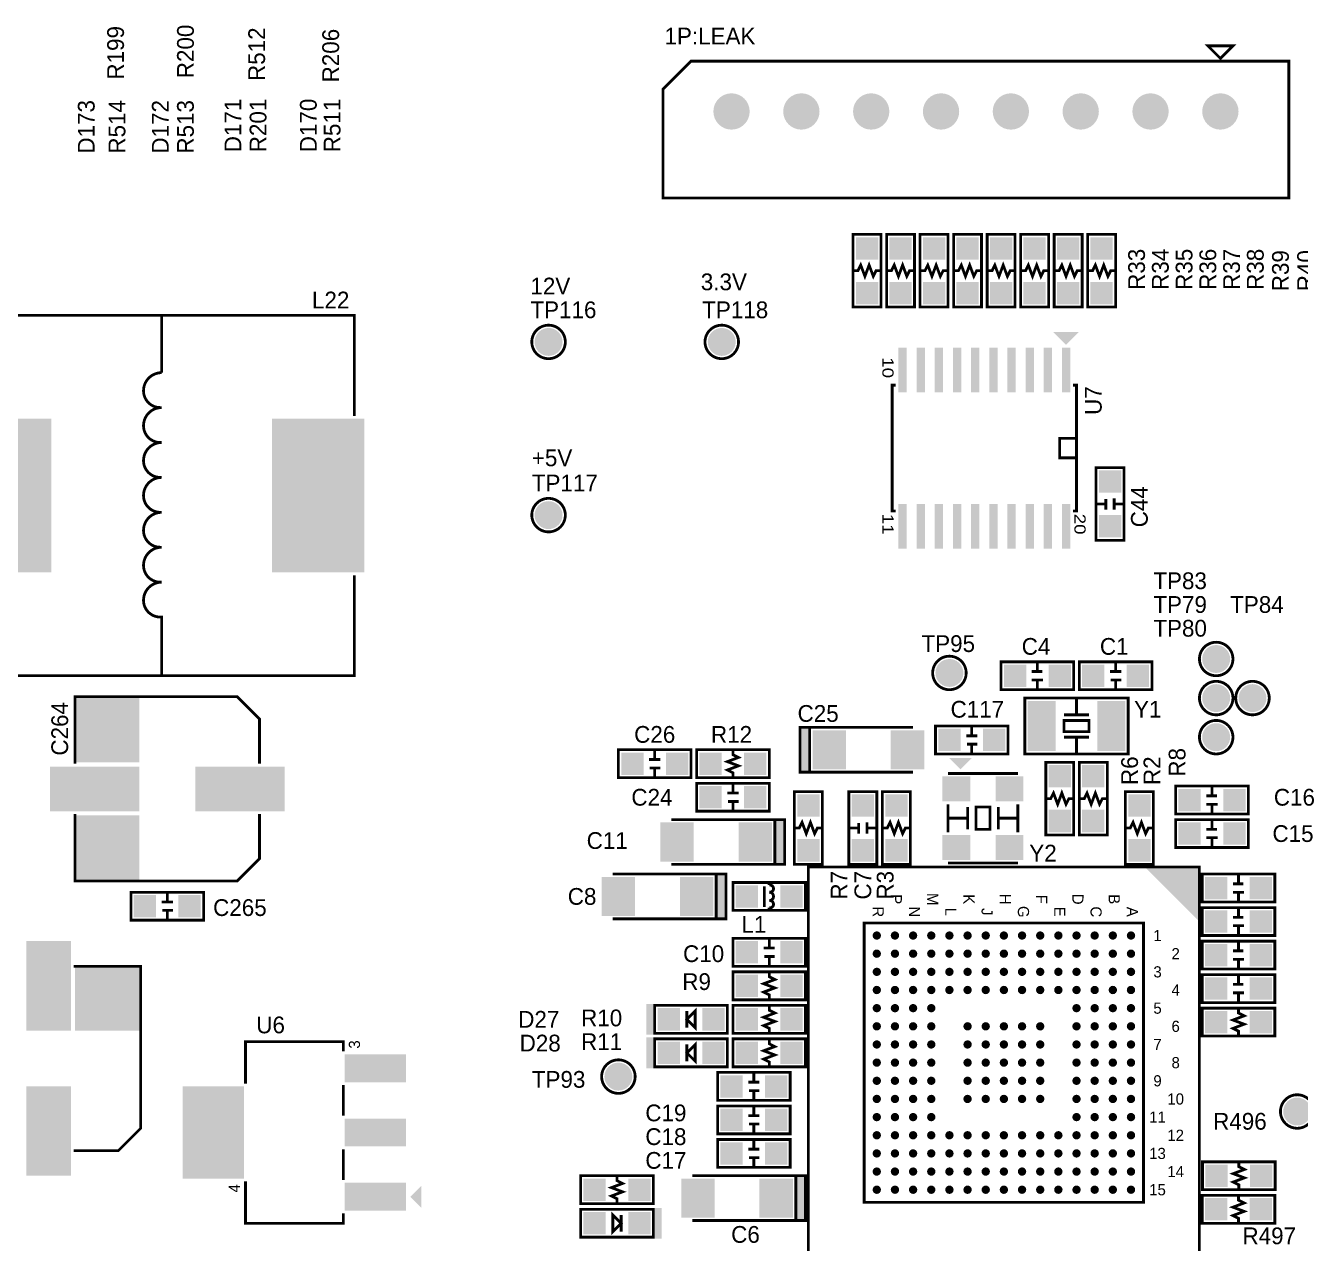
# Model space of a CAD drawing. Extents: x -12 to 180, y -10 to 160.
# Drawn here: x 53.52 to 99.17, y 73.43 to 117.03 of the extents above; entities that cross this region are included whole.
import ezdxf
from ezdxf.enums import TextEntityAlignment as Align

# ---------------------------------------------------------------- set-up
doc = ezdxf.new("R2010")
doc.units = 0
for name, color, linetype in [('BG_SILKSCREEN_TOP', 40, 'CONTINUOUS'), ('PG_SILKSCREEN_TOP', 40, 'CONTINUOUS'), ('PIN_TOP', 5, 'CONTINUOUS'), ('RD_SILKSCREEN_TOP', 40, 'CONTINUOUS')]:
    doc.layers.add(name, color=color, linetype=linetype)

msp = doc.modelspace()

# ---------------------------------------------------------------- hatches: boundary and pattern name
at = {"layer": 'PG_SILKSCREEN_TOP'}
for points in [[(90.775, 105.6), (91.225, 106.05), (90.325, 106.05)], [(57.6, 90.65), (57.6, 93), (55.3, 93), (55.3, 90.65)], [(81.6, 90.3), (81.5, 90.3), (81.45, 90.3), (81.35, 90.3), (81.25, 90.3), (81.25, 91.9), (81.35, 91.9), (81.45, 91.9), (81.5, 91.9), (81.6, 91.9)], [(87, 90.4), (87.4, 90.8), (86.6, 90.8)], [(57.6, 88.75), (57.6, 86.4), (55.3, 86.4), (55.3, 88.75)], [(80.35, 88.6), (80.45, 88.6), (80.5, 88.6), (80.6, 88.6), (80.7, 88.6), (80.7, 87), (80.6, 87), (80.5, 87), (80.45, 87), (80.35, 87)], [(95.55, 86.9), (95.55, 84.95), (93.6, 86.9)], [(78.25, 86.65), (78.35, 86.65), (78.4, 86.65), (78.5, 86.65), (78.6, 86.65), (78.6, 85.05), (78.5, 85.05), (78.4, 85.05), (78.35, 85.05), (78.25, 85.05)], [(55.3, 81.05), (57.65, 81.05), (57.65, 83.35), (55.3, 83.35)], [(76.05, 80.9), (75.75, 80.9), (75.75, 82), (76.05, 82), (76.1, 82), (76.1, 80.9)], [(76.05, 79.7), (75.75, 79.7), (75.75, 80.8), (76.05, 80.8), (76.1, 80.8), (76.1, 79.7)], [(81.1, 75.85), (81.2, 75.85), (81.25, 75.85), (81.35, 75.85), (81.45, 75.85), (81.45, 74.25), (81.35, 74.25), (81.25, 74.25), (81.2, 74.25), (81.1, 74.25)], [(67.3, 75.1), (67.7, 74.7), (67.7, 75.5)], [(76, 74.7), (76.3, 74.7), (76.3, 73.6), (76, 73.6), (75.95, 73.6), (75.95, 74.7)]]:
    msp.add_hatch(color=256, dxfattribs=at).paths.add_polyline_path(points, flags=0)
at = {"layer": 'PIN_TOP'}
for points in [[(79.45, 113.95, 1), (78.15, 113.95, 1)], [(81.95, 113.95, 1), (80.65, 113.95, 1)], [(84.45, 113.95, 1), (83.15, 113.95, 1)], [(86.95, 113.95, 1), (85.65, 113.95, 1)], [(89.45, 113.95, 1), (88.15, 113.95, 1)], [(91.95, 113.95, 1), (90.65, 113.95, 1)], [(94.45, 113.95, 1), (93.15, 113.95, 1)], [(96.95, 113.95, 1), (95.65, 113.95, 1)], [(83.25, 109.45), (84.05, 109.45), (84.05, 108.65), (83.25, 108.65)], [(84.45, 109.45), (85.25, 109.45), (85.25, 108.65), (84.45, 108.65)], [(85.65, 109.45), (86.45, 109.45), (86.45, 108.65), (85.65, 108.65)], [(86.85, 109.45), (87.65, 109.45), (87.65, 108.65), (86.85, 108.65)], [(88.05, 109.45), (88.85, 109.45), (88.85, 108.65), (88.05, 108.65)], [(89.25, 109.45), (90.05, 109.45), (90.05, 108.65), (89.25, 108.65)], [(90.45, 109.45), (91.25, 109.45), (91.25, 108.65), (90.45, 108.65)], [(91.65, 109.45), (92.45, 109.45), (92.45, 108.65), (91.65, 108.65)], [(83.25, 107.85), (84.05, 107.85), (84.05, 107.05), (83.25, 107.05)], [(84.45, 107.85), (85.25, 107.85), (85.25, 107.05), (84.45, 107.05)], [(85.65, 107.85), (86.45, 107.85), (86.45, 107.05), (85.65, 107.05)], [(86.85, 107.85), (87.65, 107.85), (87.65, 107.05), (86.85, 107.05)], [(88.05, 107.85), (88.85, 107.85), (88.85, 107.05), (88.05, 107.05)], [(89.25, 107.85), (90.05, 107.85), (90.05, 107.05), (89.25, 107.05)], [(90.45, 107.85), (91.25, 107.85), (91.25, 107.05), (90.45, 107.05)], [(91.65, 107.85), (92.45, 107.85), (92.45, 107.05), (91.65, 107.05)], [(72.75, 105.7, 1), (71.75, 105.7, 1)], [(78.95, 105.7, 1), (77.95, 105.7, 1)], [(84.775, 105.5), (85.075, 105.5), (85.075, 103.9), (84.775, 103.9)], [(85.425, 105.5), (85.725, 105.5), (85.725, 103.9), (85.425, 103.9)], [(86.075, 105.5), (86.375, 105.5), (86.375, 103.9), (86.075, 103.9)], [(86.725, 105.5), (87.025, 105.5), (87.025, 103.9), (86.725, 103.9)], [(87.375, 105.5), (87.675, 105.5), (87.675, 103.9), (87.375, 103.9)], [(88.025, 105.5), (88.325, 105.5), (88.325, 103.9), (88.025, 103.9)], [(88.675, 105.5), (88.975, 105.5), (88.975, 103.9), (88.675, 103.9)], [(89.325, 105.5), (89.625, 105.5), (89.625, 103.9), (89.325, 103.9)], [(89.975, 105.5), (90.275, 105.5), (90.275, 103.9), (89.975, 103.9)], [(90.625, 105.5), (90.925, 105.5), (90.925, 103.9), (90.625, 103.9)], [(51.15, 102.95), (54.45, 102.95), (54.45, 97.45), (51.15, 97.45)], [(62.35, 102.95), (65.65, 102.95), (65.65, 97.45), (62.35, 97.45)], [(91.95, 101.1), (92.75, 101.1), (92.75, 100.3), (91.95, 100.3)], [(72.75, 99.5, 1), (71.75, 99.5, 1)], [(84.775, 99.9), (85.075, 99.9), (85.075, 98.3), (84.775, 98.3)], [(85.425, 99.9), (85.725, 99.9), (85.725, 98.3), (85.425, 98.3)], [(86.075, 99.9), (86.375, 99.9), (86.375, 98.3), (86.075, 98.3)], [(86.725, 99.9), (87.025, 99.9), (87.025, 98.3), (86.725, 98.3)], [(87.375, 99.9), (87.675, 99.9), (87.675, 98.3), (87.375, 98.3)], [(88.025, 99.9), (88.325, 99.9), (88.325, 98.3), (88.025, 98.3)], [(88.675, 99.9), (88.975, 99.9), (88.975, 98.3), (88.675, 98.3)], [(89.325, 99.9), (89.625, 99.9), (89.625, 98.3), (89.325, 98.3)], [(89.975, 99.9), (90.275, 99.9), (90.275, 98.3), (89.975, 98.3)], [(90.625, 99.9), (90.925, 99.9), (90.925, 98.3), (90.625, 98.3)], [(91.95, 99.5), (92.75, 99.5), (92.75, 98.7), (91.95, 98.7)], [(96.65, 94.35, 1), (95.65, 94.35, 1)], [(87.1, 93.85, 1), (86.1, 93.85, 1)], [(88.55, 94.15), (89.35, 94.15), (89.35, 93.35), (88.55, 93.35)], [(90.15, 94.15), (90.95, 94.15), (90.95, 93.35), (90.15, 93.35)], [(91.35, 94.15), (92.15, 94.15), (92.15, 93.35), (91.35, 93.35)], [(92.95, 94.15), (93.75, 94.15), (93.75, 93.35), (92.95, 93.35)], [(96.65, 92.95, 1), (95.65, 92.95, 1)], [(97.95, 92.95, 1), (96.95, 92.95, 1)], [(89.4, 92.85), (90.4, 92.85), (90.4, 91.05), (89.4, 91.05)], [(91.9, 92.85), (92.9, 92.85), (92.9, 91.05), (91.9, 91.05)], [(81.7, 91.8), (82.9, 91.8), (82.9, 90.4), (81.7, 90.4)], [(84.5, 91.8), (85.7, 91.8), (85.7, 90.4), (84.5, 90.4)], [(86.2, 91.85), (87, 91.85), (87, 91.05), (86.2, 91.05)], [(87.8, 91.85), (88.6, 91.85), (88.6, 91.05), (87.8, 91.05)], [(96.65, 91.55, 1), (95.65, 91.55, 1)], [(74.85, 91), (75.65, 91), (75.65, 90.2), (74.85, 90.2)], [(76.45, 91), (77.25, 91), (77.25, 90.2), (76.45, 90.2)], [(77.65, 91), (78.45, 91), (78.45, 90.2), (77.65, 90.2)], [(79.25, 91), (80.05, 91), (80.05, 90.2), (79.25, 90.2)], [(54.4, 90.5), (57.6, 90.5), (57.6, 88.9), (54.4, 88.9)], [(59.6, 90.5), (62.8, 90.5), (62.8, 88.9), (59.6, 88.9)], [(90.15, 90.55), (90.95, 90.55), (90.95, 89.75), (90.15, 89.75)], [(91.35, 90.55), (92.15, 90.55), (92.15, 89.75), (91.35, 89.75)], [(86.35, 90.15), (87.35, 90.15), (87.35, 89.25), (86.35, 89.25)], [(88.25, 90.15), (89.25, 90.15), (89.25, 89.25), (88.25, 89.25)], [(77.65, 89.8), (78.45, 89.8), (78.45, 89), (77.65, 89)], [(79.25, 89.8), (80.05, 89.8), (80.05, 89), (79.25, 89)], [(81.15, 89.5), (81.95, 89.5), (81.95, 88.7), (81.15, 88.7)], [(83.1, 89.5), (83.9, 89.5), (83.9, 88.7), (83.1, 88.7)], [(84.3, 89.5), (85.1, 89.5), (85.1, 88.7), (84.3, 88.7)], [(93, 89.5), (93.8, 89.5), (93.8, 88.7), (93, 88.7)], [(94.8, 89.7), (95.6, 89.7), (95.6, 88.9), (94.8, 88.9)], [(96.4, 89.7), (97.2, 89.7), (97.2, 88.9), (96.4, 88.9)], [(90.15, 88.95), (90.95, 88.95), (90.95, 88.15), (90.15, 88.15)], [(91.35, 88.95), (92.15, 88.95), (92.15, 88.15), (91.35, 88.15)], [(76.25, 88.5), (77.45, 88.5), (77.45, 87.1), (76.25, 87.1)], [(79.05, 88.5), (80.25, 88.5), (80.25, 87.1), (79.05, 87.1)], [(94.8, 88.5), (95.6, 88.5), (95.6, 87.7), (94.8, 87.7)], [(96.4, 88.5), (97.2, 88.5), (97.2, 87.7), (96.4, 87.7)], [(81.15, 87.9), (81.95, 87.9), (81.95, 87.1), (81.15, 87.1)], [(83.1, 87.9), (83.9, 87.9), (83.9, 87.1), (83.1, 87.1)], [(84.3, 87.9), (85.1, 87.9), (85.1, 87.1), (84.3, 87.1)], [(86.35, 88.05), (87.35, 88.05), (87.35, 87.15), (86.35, 87.15)], [(88.25, 88.05), (89.25, 88.05), (89.25, 87.15), (88.25, 87.15)], [(93, 87.9), (93.8, 87.9), (93.8, 87.1), (93, 87.1)], [(74.15, 86.55), (75.35, 86.55), (75.35, 85.15), (74.15, 85.15)], [(76.95, 86.55), (78.15, 86.55), (78.15, 85.15), (76.95, 85.15)], [(95.75, 86.55), (96.55, 86.55), (96.55, 85.75), (95.75, 85.75)], [(97.35, 86.55), (98.15, 86.55), (98.15, 85.75), (97.35, 85.75)], [(57.4, 85.9), (58.2, 85.9), (58.2, 85.1), (57.4, 85.1)], [(59, 85.9), (59.8, 85.9), (59.8, 85.1), (59, 85.1)], [(78.95, 86.25), (79.75, 86.25), (79.75, 85.45), (78.95, 85.45)], [(80.55, 86.25), (81.35, 86.25), (81.35, 85.45), (80.55, 85.45)], [(95.75, 85.35), (96.55, 85.35), (96.55, 84.55), (95.75, 84.55)], [(97.35, 85.35), (98.15, 85.35), (98.15, 84.55), (97.35, 84.55)], [(84.15, 84.45, 1), (83.85, 84.45, 1)], [(84.8, 84.45, 1), (84.5, 84.45, 1)], [(85.45, 84.45, 1), (85.15, 84.45, 1)], [(86.1, 84.45, 1), (85.8, 84.45, 1)], [(86.75, 84.45, 1), (86.45, 84.45, 1)], [(87.4, 84.45, 1), (87.1, 84.45, 1)], [(88.05, 84.45, 1), (87.75, 84.45, 1)], [(88.7, 84.45, 1), (88.4, 84.45, 1)], [(89.35, 84.45, 1), (89.05, 84.45, 1)], [(90, 84.45, 1), (89.7, 84.45, 1)], [(90.65, 84.45, 1), (90.35, 84.45, 1)], [(91.3, 84.45, 1), (91, 84.45, 1)], [(91.95, 84.45, 1), (91.65, 84.45, 1)], [(92.6, 84.45, 1), (92.3, 84.45, 1)], [(93.25, 84.45, 1), (92.95, 84.45, 1)], [(53.55, 84.25), (55.15, 84.25), (55.15, 81.05), (53.55, 81.05)], [(78.95, 84.25), (79.75, 84.25), (79.75, 83.45), (78.95, 83.45)], [(80.55, 84.25), (81.35, 84.25), (81.35, 83.45), (80.55, 83.45)], [(95.75, 84.15), (96.55, 84.15), (96.55, 83.35), (95.75, 83.35)], [(97.35, 84.15), (98.15, 84.15), (98.15, 83.35), (97.35, 83.35)], [(84.15, 83.8, 1), (83.85, 83.8, 1)], [(84.8, 83.8, 1), (84.5, 83.8, 1)], [(85.45, 83.8, 1), (85.15, 83.8, 1)], [(86.1, 83.8, 1), (85.8, 83.8, 1)], [(86.75, 83.8, 1), (86.45, 83.8, 1)], [(87.4, 83.8, 1), (87.1, 83.8, 1)], [(88.05, 83.8, 1), (87.75, 83.8, 1)], [(88.7, 83.8, 1), (88.4, 83.8, 1)], [(89.35, 83.8, 1), (89.05, 83.8, 1)], [(90, 83.8, 1), (89.7, 83.8, 1)], [(90.65, 83.8, 1), (90.35, 83.8, 1)], [(91.3, 83.8, 1), (91, 83.8, 1)], [(91.95, 83.8, 1), (91.65, 83.8, 1)], [(92.6, 83.8, 1), (92.3, 83.8, 1)], [(93.25, 83.8, 1), (92.95, 83.8, 1)], [(84.15, 83.15, 1), (83.85, 83.15, 1)], [(84.8, 83.15, 1), (84.5, 83.15, 1)], [(85.45, 83.15, 1), (85.15, 83.15, 1)], [(86.1, 83.15, 1), (85.8, 83.15, 1)], [(86.75, 83.15, 1), (86.45, 83.15, 1)], [(87.4, 83.15, 1), (87.1, 83.15, 1)], [(88.05, 83.15, 1), (87.75, 83.15, 1)], [(88.7, 83.15, 1), (88.4, 83.15, 1)], [(89.35, 83.15, 1), (89.05, 83.15, 1)], [(90, 83.15, 1), (89.7, 83.15, 1)], [(90.65, 83.15, 1), (90.35, 83.15, 1)], [(91.3, 83.15, 1), (91, 83.15, 1)], [(91.95, 83.15, 1), (91.65, 83.15, 1)], [(92.6, 83.15, 1), (92.3, 83.15, 1)], [(93.25, 83.15, 1), (92.95, 83.15, 1)], [(78.95, 83.05), (79.75, 83.05), (79.75, 82.25), (78.95, 82.25)], [(80.55, 83.05), (81.35, 83.05), (81.35, 82.25), (80.55, 82.25)], [(84.15, 82.5, 1), (83.85, 82.5, 1)], [(84.8, 82.5, 1), (84.5, 82.5, 1)], [(85.45, 82.5, 1), (85.15, 82.5, 1)], [(86.1, 82.5, 1), (85.8, 82.5, 1)], [(86.75, 82.5, 1), (86.45, 82.5, 1)], [(87.4, 82.5, 1), (87.1, 82.5, 1)], [(88.05, 82.5, 1), (87.75, 82.5, 1)], [(88.7, 82.5, 1), (88.4, 82.5, 1)], [(89.35, 82.5, 1), (89.05, 82.5, 1)], [(90, 82.5, 1), (89.7, 82.5, 1)], [(90.65, 82.5, 1), (90.35, 82.5, 1)], [(91.3, 82.5, 1), (91, 82.5, 1)], [(91.95, 82.5, 1), (91.65, 82.5, 1)], [(92.6, 82.5, 1), (92.3, 82.5, 1)], [(93.25, 82.5, 1), (92.95, 82.5, 1)], [(95.75, 82.95), (96.55, 82.95), (96.55, 82.15), (95.75, 82.15)], [(97.35, 82.95), (98.15, 82.95), (98.15, 82.15), (97.35, 82.15)], [(76.15, 81.85), (76.95, 81.85), (76.95, 81.05), (76.15, 81.05)], [(77.75, 81.85), (78.55, 81.85), (78.55, 81.05), (77.75, 81.05)], [(78.95, 81.85), (79.75, 81.85), (79.75, 81.05), (78.95, 81.05)], [(80.55, 81.85), (81.35, 81.85), (81.35, 81.05), (80.55, 81.05)], [(84.15, 81.85, 1), (83.85, 81.85, 1)], [(84.8, 81.85, 1), (84.5, 81.85, 1)], [(85.45, 81.85, 1), (85.15, 81.85, 1)], [(86.1, 81.85, 1), (85.8, 81.85, 1)], [(91.3, 81.85, 1), (91, 81.85, 1)], [(91.95, 81.85, 1), (91.65, 81.85, 1)], [(92.6, 81.85, 1), (92.3, 81.85, 1)], [(93.25, 81.85, 1), (92.95, 81.85, 1)], [(95.75, 81.75), (96.55, 81.75), (96.55, 80.95), (95.75, 80.95)], [(97.35, 81.75), (98.15, 81.75), (98.15, 80.95), (97.35, 80.95)], [(84.15, 81.2, 1), (83.85, 81.2, 1)], [(84.8, 81.2, 1), (84.5, 81.2, 1)], [(85.45, 81.2, 1), (85.15, 81.2, 1)], [(86.1, 81.2, 1), (85.8, 81.2, 1)], [(87.4, 81.2, 1), (87.1, 81.2, 1)], [(88.05, 81.2, 1), (87.75, 81.2, 1)], [(88.7, 81.2, 1), (88.4, 81.2, 1)], [(89.35, 81.2, 1), (89.05, 81.2, 1)], [(90, 81.2, 1), (89.7, 81.2, 1)], [(91.3, 81.2, 1), (91, 81.2, 1)], [(91.95, 81.2, 1), (91.65, 81.2, 1)], [(92.6, 81.2, 1), (92.3, 81.2, 1)], [(93.25, 81.2, 1), (92.95, 81.2, 1)], [(76.15, 80.65), (76.95, 80.65), (76.95, 79.85), (76.15, 79.85)], [(77.75, 80.65), (78.55, 80.65), (78.55, 79.85), (77.75, 79.85)], [(78.95, 80.65), (79.75, 80.65), (79.75, 79.85), (78.95, 79.85)], [(80.55, 80.65), (81.35, 80.65), (81.35, 79.85), (80.55, 79.85)], [(84.15, 80.55, 1), (83.85, 80.55, 1)], [(84.8, 80.55, 1), (84.5, 80.55, 1)], [(85.45, 80.55, 1), (85.15, 80.55, 1)], [(86.1, 80.55, 1), (85.8, 80.55, 1)], [(87.4, 80.55, 1), (87.1, 80.55, 1)], [(88.05, 80.55, 1), (87.75, 80.55, 1)], [(88.7, 80.55, 1), (88.4, 80.55, 1)], [(89.35, 80.55, 1), (89.05, 80.55, 1)], [(90, 80.55, 1), (89.7, 80.55, 1)], [(91.3, 80.55, 1), (91, 80.55, 1)], [(91.95, 80.55, 1), (91.65, 80.55, 1)], [(92.6, 80.55, 1), (92.3, 80.55, 1)], [(93.25, 80.55, 1), (92.95, 80.55, 1)], [(64.95, 80.2), (67.15, 80.2), (67.15, 79.2), (64.95, 79.2)], [(75.25, 79.4, 1), (74.25, 79.4, 1)], [(84.15, 79.9, 1), (83.85, 79.9, 1)], [(84.8, 79.9, 1), (84.5, 79.9, 1)], [(85.45, 79.9, 1), (85.15, 79.9, 1)], [(86.1, 79.9, 1), (85.8, 79.9, 1)], [(87.4, 79.9, 1), (87.1, 79.9, 1)], [(88.05, 79.9, 1), (87.75, 79.9, 1)], [(88.7, 79.9, 1), (88.4, 79.9, 1)], [(89.35, 79.9, 1), (89.05, 79.9, 1)], [(90, 79.9, 1), (89.7, 79.9, 1)], [(91.3, 79.9, 1), (91, 79.9, 1)], [(91.95, 79.9, 1), (91.65, 79.9, 1)], [(92.6, 79.9, 1), (92.3, 79.9, 1)], [(93.25, 79.9, 1), (92.95, 79.9, 1)], [(78.4, 79.45), (79.2, 79.45), (79.2, 78.65), (78.4, 78.65)], [(80, 79.45), (80.8, 79.45), (80.8, 78.65), (80, 78.65)], [(53.55, 79.05), (55.15, 79.05), (55.15, 75.85), (53.55, 75.85)], [(59.15, 79.05), (61.35, 79.05), (61.35, 75.75), (59.15, 75.75)], [(84.15, 79.25, 1), (83.85, 79.25, 1)], [(84.8, 79.25, 1), (84.5, 79.25, 1)], [(85.45, 79.25, 1), (85.15, 79.25, 1)], [(86.1, 79.25, 1), (85.8, 79.25, 1)], [(87.4, 79.25, 1), (87.1, 79.25, 1)], [(88.05, 79.25, 1), (87.75, 79.25, 1)], [(88.7, 79.25, 1), (88.4, 79.25, 1)], [(89.35, 79.25, 1), (89.05, 79.25, 1)], [(90, 79.25, 1), (89.7, 79.25, 1)], [(91.3, 79.25, 1), (91, 79.25, 1)], [(91.95, 79.25, 1), (91.65, 79.25, 1)], [(92.6, 79.25, 1), (92.3, 79.25, 1)], [(93.25, 79.25, 1), (92.95, 79.25, 1)], [(84.15, 78.6, 1), (83.85, 78.6, 1)], [(84.8, 78.6, 1), (84.5, 78.6, 1)], [(85.45, 78.6, 1), (85.15, 78.6, 1)], [(86.1, 78.6, 1), (85.8, 78.6, 1)], [(87.4, 78.6, 1), (87.1, 78.6, 1)], [(88.05, 78.6, 1), (87.75, 78.6, 1)], [(88.7, 78.6, 1), (88.4, 78.6, 1)], [(89.35, 78.6, 1), (89.05, 78.6, 1)], [(90, 78.6, 1), (89.7, 78.6, 1)], [(91.3, 78.6, 1), (91, 78.6, 1)], [(91.95, 78.6, 1), (91.65, 78.6, 1)], [(92.6, 78.6, 1), (92.3, 78.6, 1)], [(93.25, 78.6, 1), (92.95, 78.6, 1)], [(99.55, 78.15, 1), (98.55, 78.15, 1)], [(78.4, 78.25), (79.2, 78.25), (79.2, 77.45), (78.4, 77.45)], [(80, 78.25), (80.8, 78.25), (80.8, 77.45), (80, 77.45)], [(84.15, 77.95, 1), (83.85, 77.95, 1)], [(84.8, 77.95, 1), (84.5, 77.95, 1)], [(85.45, 77.95, 1), (85.15, 77.95, 1)], [(86.1, 77.95, 1), (85.8, 77.95, 1)], [(91.3, 77.95, 1), (91, 77.95, 1)], [(91.95, 77.95, 1), (91.65, 77.95, 1)], [(92.6, 77.95, 1), (92.3, 77.95, 1)], [(93.25, 77.95, 1), (92.95, 77.95, 1)], [(64.95, 77.9), (67.15, 77.9), (67.15, 76.9), (64.95, 76.9)], [(84.15, 77.3, 1), (83.85, 77.3, 1)], [(84.8, 77.3, 1), (84.5, 77.3, 1)], [(85.45, 77.3, 1), (85.15, 77.3, 1)], [(86.1, 77.3, 1), (85.8, 77.3, 1)], [(86.75, 77.3, 1), (86.45, 77.3, 1)], [(87.4, 77.3, 1), (87.1, 77.3, 1)], [(88.05, 77.3, 1), (87.75, 77.3, 1)], [(88.7, 77.3, 1), (88.4, 77.3, 1)], [(89.35, 77.3, 1), (89.05, 77.3, 1)], [(90, 77.3, 1), (89.7, 77.3, 1)], [(90.65, 77.3, 1), (90.35, 77.3, 1)], [(91.3, 77.3, 1), (91, 77.3, 1)], [(91.95, 77.3, 1), (91.65, 77.3, 1)], [(92.6, 77.3, 1), (92.3, 77.3, 1)], [(93.25, 77.3, 1), (92.95, 77.3, 1)], [(78.4, 77.05), (79.2, 77.05), (79.2, 76.25), (78.4, 76.25)], [(80, 77.05), (80.8, 77.05), (80.8, 76.25), (80, 76.25)], [(84.15, 76.65, 1), (83.85, 76.65, 1)], [(84.8, 76.65, 1), (84.5, 76.65, 1)], [(85.45, 76.65, 1), (85.15, 76.65, 1)], [(86.1, 76.65, 1), (85.8, 76.65, 1)], [(86.75, 76.65, 1), (86.45, 76.65, 1)], [(87.4, 76.65, 1), (87.1, 76.65, 1)], [(88.05, 76.65, 1), (87.75, 76.65, 1)], [(88.7, 76.65, 1), (88.4, 76.65, 1)], [(89.35, 76.65, 1), (89.05, 76.65, 1)], [(90, 76.65, 1), (89.7, 76.65, 1)], [(90.65, 76.65, 1), (90.35, 76.65, 1)], [(91.3, 76.65, 1), (91, 76.65, 1)], [(91.95, 76.65, 1), (91.65, 76.65, 1)], [(92.6, 76.65, 1), (92.3, 76.65, 1)], [(93.25, 76.65, 1), (92.95, 76.65, 1)], [(95.76, 76.25), (96.56, 76.25), (96.56, 75.45), (95.76, 75.45)], [(97.36, 76.25), (98.16, 76.25), (98.16, 75.45), (97.36, 75.45)], [(84.15, 76, 1), (83.85, 76, 1)], [(84.8, 76, 1), (84.5, 76, 1)], [(85.45, 76, 1), (85.15, 76, 1)], [(86.1, 76, 1), (85.8, 76, 1)], [(86.75, 76, 1), (86.45, 76, 1)], [(87.4, 76, 1), (87.1, 76, 1)], [(88.05, 76, 1), (87.75, 76, 1)], [(88.7, 76, 1), (88.4, 76, 1)], [(89.35, 76, 1), (89.05, 76, 1)], [(90, 76, 1), (89.7, 76, 1)], [(90.65, 76, 1), (90.35, 76, 1)], [(91.3, 76, 1), (91, 76, 1)], [(91.95, 76, 1), (91.65, 76, 1)], [(92.6, 76, 1), (92.3, 76, 1)], [(93.25, 76, 1), (92.95, 76, 1)], [(64.95, 75.6), (67.15, 75.6), (67.15, 74.6), (64.95, 74.6)], [(73.5, 75.75), (74.3, 75.75), (74.3, 74.95), (73.5, 74.95)], [(75.1, 75.75), (75.9, 75.75), (75.9, 74.95), (75.1, 74.95)], [(77, 75.75), (78.2, 75.75), (78.2, 74.35), (77, 74.35)], [(79.8, 75.75), (81, 75.75), (81, 74.35), (79.8, 74.35)], [(84.15, 75.35, 1), (83.85, 75.35, 1)], [(84.8, 75.35, 1), (84.5, 75.35, 1)], [(85.45, 75.35, 1), (85.15, 75.35, 1)], [(86.1, 75.35, 1), (85.8, 75.35, 1)], [(86.75, 75.35, 1), (86.45, 75.35, 1)], [(87.4, 75.35, 1), (87.1, 75.35, 1)], [(88.05, 75.35, 1), (87.75, 75.35, 1)], [(88.7, 75.35, 1), (88.4, 75.35, 1)], [(89.35, 75.35, 1), (89.05, 75.35, 1)], [(90, 75.35, 1), (89.7, 75.35, 1)], [(90.65, 75.35, 1), (90.35, 75.35, 1)], [(91.3, 75.35, 1), (91, 75.35, 1)], [(91.95, 75.35, 1), (91.65, 75.35, 1)], [(92.6, 75.35, 1), (92.3, 75.35, 1)], [(93.25, 75.35, 1), (92.95, 75.35, 1)], [(95.75, 75.05), (96.55, 75.05), (96.55, 74.25), (95.75, 74.25)], [(97.35, 75.05), (98.15, 75.05), (98.15, 74.25), (97.35, 74.25)], [(73.5, 74.55), (74.3, 74.55), (74.3, 73.75), (73.5, 73.75)], [(75.1, 74.55), (75.9, 74.55), (75.9, 73.75), (75.1, 73.75)]]:
    msp.add_hatch(color=256, dxfattribs=at).paths.add_polyline_path(points, flags=0)

# ---------------------------------------------------------------- linework, layer by layer
at = {"layer": 'PG_SILKSCREEN_TOP'}
for points, const_width in [([(96.3, 115.85), (95.85, 116.3), (96.75, 116.3), (96.3, 115.85)], 0.1), ([(76.35, 110.85), (98.75, 110.85), (98.75, 115.75), (77.35, 115.75), (76.35, 114.75), (76.35, 110.85)], 0.1), ([(83.15, 106.95), (84.15, 106.95), (84.15, 109.55), (83.15, 109.55), (83.15, 106.95)], 0.1), ([(84.35, 106.95), (85.35, 106.95), (85.35, 109.55), (84.35, 109.55), (84.35, 106.95)], 0.1), ([(85.55, 106.95), (86.55, 106.95), (86.55, 109.55), (85.55, 109.55), (85.55, 106.95)], 0.1), ([(86.75, 106.95), (87.75, 106.95), (87.75, 109.55), (86.75, 109.55), (86.75, 106.95)], 0.1), ([(87.95, 106.95), (88.95, 106.95), (88.95, 109.55), (87.95, 109.55), (87.95, 106.95)], 0.1), ([(89.15, 106.95), (90.15, 106.95), (90.15, 109.55), (89.15, 109.55), (89.15, 106.95)], 0.1), ([(90.35, 106.95), (91.35, 106.95), (91.35, 109.55), (90.35, 109.55), (90.35, 106.95)], 0.1), ([(91.55, 106.95), (92.55, 106.95), (92.55, 109.55), (91.55, 109.55), (91.55, 106.95)], 0.1), ([(84.15, 108.25), (83.975, 108.25), (83.875, 108.05), (83.725, 108.45), (83.575, 108.05), (83.425, 108.45), (83.325, 108.25), (83.15, 108.25)], 0.1), ([(85.35, 108.25), (85.175, 108.25), (85.075, 108.05), (84.925, 108.45), (84.775, 108.05), (84.625, 108.45), (84.525, 108.25), (84.35, 108.25)], 0.1), ([(86.55, 108.25), (86.375, 108.25), (86.275, 108.05), (86.125, 108.45), (85.975, 108.05), (85.825, 108.45), (85.725, 108.25), (85.55, 108.25)], 0.1), ([(87.75, 108.25), (87.575, 108.25), (87.475, 108.05), (87.325, 108.45), (87.175, 108.05), (87.025, 108.45), (86.925, 108.25), (86.75, 108.25)], 0.1), ([(88.95, 108.25), (88.775, 108.25), (88.675, 108.05), (88.525, 108.45), (88.375, 108.05), (88.225, 108.45), (88.125, 108.25), (87.95, 108.25)], 0.1), ([(90.15, 108.25), (89.975, 108.25), (89.875, 108.05), (89.725, 108.45), (89.575, 108.05), (89.425, 108.45), (89.325, 108.25), (89.15, 108.25)], 0.1), ([(91.35, 108.25), (91.175, 108.25), (91.075, 108.05), (90.925, 108.45), (90.775, 108.05), (90.625, 108.45), (90.525, 108.25), (90.35, 108.25)], 0.1), ([(92.55, 108.25), (92.375, 108.25), (92.275, 108.05), (92.125, 108.45), (91.975, 108.05), (91.825, 108.45), (91.725, 108.25), (91.55, 108.25)], 0.1), ([(65.3, 103.05), (65.3, 106.65), (51.5, 106.65), (51.5, 103.05)], 0.1), ([(84.675, 104.15), (84.55, 104.15), (84.55, 99.65), (84.675, 99.65)], 0.1), ([(91.025, 99.65), (91.15, 99.65), (91.15, 104.15), (91.025, 104.15)], 0.1), ([(91.15, 101.55), (90.55, 101.55), (90.55, 102.25), (91.15, 102.25)], 0.1), ([(92.85, 101.2), (91.85, 101.2), (91.85, 98.6), (92.85, 98.6), (92.85, 101.2)], 0.1), ([(92.2, 100.075), (92.2, 99.7)], 0.1), ([(92.5, 100.1), (92.5, 99.7)], 0.1), ([(91.85, 99.9), (92.2, 99.9)], 0.1), ([(92.5, 99.9), (92.85, 99.9)], 0.1), ([(51.5, 97.35), (51.5, 93.75), (65.3, 93.75), (65.3, 97.35)], 0.1), ([(91.05, 93.25), (91.05, 94.25), (88.45, 94.25), (88.45, 93.25), (91.05, 93.25)], 0.1), ([(89.75, 94.25), (89.75, 93.9)], 0.1), ([(91.25, 94.25), (91.25, 93.25), (93.85, 93.25), (93.85, 94.25), (91.25, 94.25)], 0.1), ([(92.55, 93.9), (92.55, 94.25)], 0.1), ([(89.925, 93.9), (89.55, 93.9)], 0.1), ([(89.95, 93.6), (89.55, 93.6)], 0.1), ([(89.75, 93.6), (89.75, 93.25)], 0.1), ([(92.35, 93.9), (92.75, 93.9)], 0.1), ([(92.375, 93.6), (92.75, 93.6)], 0.1), ([(92.55, 93.25), (92.55, 93.6)], 0.1), ([(61.9, 90.6), (61.9, 92.2), (61.1, 93), (55.3, 93), (55.3, 90.6)], 0.1), ([(89.3, 90.95), (93, 90.95), (93, 92.95), (89.3, 92.95), (89.3, 90.95)], 0.1), ([(91.15, 92.95), (91.15, 92.35)], 0.1), ([(90.7, 92.35), (91.6, 92.35)], 0.1), ([(90.7, 91.75), (91.6, 91.75), (91.6, 92.15), (90.7, 92.15), (90.7, 91.75)], 0.1), ([(82.1, 90.3), (81.25, 90.3), (81.25, 91.9), (82.1, 91.9)], 0.1), ([(81.6, 91.9), (81.6, 90.3)], 0.1), ([(85.3, 91.9), (82.1, 91.9)], 0.1), ([(86.1, 91.95), (86.1, 90.95), (88.7, 90.95), (88.7, 91.95), (86.1, 91.95)], 0.1), ([(87.4, 91.6), (87.4, 91.95)], 0.1), ([(87.2, 91.6), (87.6, 91.6)], 0.1), ([(87.225, 91.3), (87.6, 91.3)], 0.1), ([(87.4, 90.95), (87.4, 91.3)], 0.1), ([(91.6, 91.55), (90.7, 91.55)], 0.1), ([(91.15, 90.95), (91.15, 91.55)], 0.1), ([(74.75, 91.1), (74.75, 90.1), (77.35, 90.1), (77.35, 91.1), (74.75, 91.1)], 0.1), ([(76.05, 90.75), (76.05, 91.1)], 0.1), ([(80.15, 90.1), (80.15, 91.1), (77.55, 91.1), (77.55, 90.1), (80.15, 90.1)], 0.1), ([(78.85, 91.1), (78.85, 90.925), (79.05, 90.825), (78.65, 90.675), (79.05, 90.525), (78.65, 90.375), (78.85, 90.275), (78.85, 90.1)], 0.1), ([(75.85, 90.75), (76.25, 90.75)], 0.1), ([(75.875, 90.45), (76.25, 90.45)], 0.1), ([(76.05, 90.1), (76.05, 90.45)], 0.1), ([(90.05, 88.05), (91.05, 88.05), (91.05, 90.65), (90.05, 90.65), (90.05, 88.05)], 0.1), ([(91.25, 88.05), (92.25, 88.05), (92.25, 90.65), (91.25, 90.65), (91.25, 88.05)], 0.1), ([(77.55, 89.9), (77.55, 88.9), (80.15, 88.9), (80.15, 89.9), (77.55, 89.9)], 0.1), ([(78.85, 89.55), (78.85, 89.9)], 0.1), ([(82.1, 90.3), (85.3, 90.3)], 0.1), ([(86.55, 90.25), (89.05, 90.25)], 0.1), ([(78.65, 89.55), (79.05, 89.55)], 0.1), ([(81.05, 87), (82.05, 87), (82.05, 89.6), (81.05, 89.6), (81.05, 87)], 0.1), ([(84, 89.6), (83, 89.6), (83, 87), (84, 87), (84, 89.6)], 0.1), ([(85.2, 89.6), (84.2, 89.6), (84.2, 87), (85.2, 87), (85.2, 89.6)], 0.1), ([(91.05, 89.35), (90.875, 89.35), (90.775, 89.15), (90.625, 89.55), (90.475, 89.15), (90.325, 89.55), (90.225, 89.35), (90.05, 89.35)], 0.1), ([(92.25, 89.35), (92.075, 89.35), (91.975, 89.15), (91.825, 89.55), (91.675, 89.15), (91.525, 89.55), (91.425, 89.35), (91.25, 89.35)], 0.1), ([(93.9, 89.6), (92.9, 89.6), (92.9, 87), (93.9, 87), (93.9, 89.6)], 0.1), ([(97.3, 88.8), (97.3, 89.8), (94.7, 89.8), (94.7, 88.8), (97.3, 88.8)], 0.1), ([(96.175, 89.45), (95.8, 89.45)], 0.1), ([(96, 89.8), (96, 89.45)], 0.1), ([(78.675, 89.25), (79.05, 89.25)], 0.1), ([(78.85, 88.9), (78.85, 89.25)], 0.1), ([(86.55, 88.15), (86.55, 89.15)], 0.1), ([(87.25, 89.05), (87.25, 88.25)], 0.1), ([(88.05, 89.05), (88.05, 88.25), (87.55, 88.25), (87.55, 89.05), (88.05, 89.05)], 0.1), ([(88.35, 89.05), (88.35, 88.25)], 0.1), ([(89.05, 89.15), (89.05, 88.15)], 0.1), ([(96.2, 89.15), (95.8, 89.15)], 0.1), ([(96, 89.15), (96, 88.8)], 0.1), ([(55.3, 88.8), (55.3, 86.4), (61.1, 86.4), (61.9, 87.2), (61.9, 88.8)], 0.1), ([(79.85, 88.6), (76.65, 88.6)], 0.1), ([(79.85, 88.6), (80.7, 88.6), (80.7, 87), (79.85, 87)], 0.1), ([(80.35, 87), (80.35, 88.6)], 0.1), ([(82.05, 88.3), (81.875, 88.3), (81.775, 88.1), (81.625, 88.5), (81.475, 88.1), (81.325, 88.5), (81.225, 88.3), (81.05, 88.3)], 0.1), ([(83.65, 88.5), (83.65, 88.1)], 0.1), ([(84.2, 88.3), (84.375, 88.3), (84.475, 88.5), (84.625, 88.1), (84.775, 88.5), (84.925, 88.1), (85.025, 88.3), (85.2, 88.3)], 0.1), ([(87.25, 88.65), (86.55, 88.65)], 0.1), ([(89.05, 88.65), (88.35, 88.65)], 0.1), ([(92.9, 88.3), (93.075, 88.3), (93.175, 88.5), (93.325, 88.1), (93.475, 88.5), (93.625, 88.1), (93.725, 88.3), (93.9, 88.3)], 0.1), ([(97.3, 87.6), (97.3, 88.6), (94.7, 88.6), (94.7, 87.6), (97.3, 87.6)], 0.1), ([(96, 88.6), (96, 88.25)], 0.1), ([(83, 88.3), (83.35, 88.3)], 0.1), ([(83.35, 88.475), (83.35, 88.1)], 0.1), ([(83.65, 88.3), (84, 88.3)], 0.1), ([(96.175, 88.25), (95.8, 88.25)], 0.1), ([(96.2, 87.95), (95.8, 87.95)], 0.1), ([(96, 87.95), (96, 87.6)], 0.1), ([(76.65, 87), (79.85, 87)], 0.1), ([(95.55, 72.9), (95.55, 86.9), (81.55, 86.9), (81.55, 72.9), (95.55, 72.9)], 0.1), ([(89.05, 87.05), (86.55, 87.05)], 0.1), ([(77.75, 86.65), (74.55, 86.65)], 0.1), ([(77.75, 86.65), (78.6, 86.65), (78.6, 85.05), (77.75, 85.05)], 0.1), ([(78.25, 85.05), (78.25, 86.65)], 0.1), ([(78.85, 86.35), (78.85, 85.35), (81.45, 85.35), (81.45, 86.35), (78.85, 86.35)], 0.1), ([(80.15, 86.35), (80.15, 86.256)], 0.102), ([(98.25, 85.65), (98.25, 86.65), (95.65, 86.65), (95.65, 85.65), (98.25, 85.65)], 0.1), ([(97.125, 86.3), (96.75, 86.3)], 0.1), ([(96.95, 86.65), (96.95, 86.3)], 0.1), ([(57.3, 86), (57.3, 85), (59.9, 85), (59.9, 86), (57.3, 86)], 0.1), ([(58.6, 85.65), (58.6, 86)], 0.1), ([(79.972, 86.206), (79.972, 85.469)], 0.102), ([(97.15, 86), (96.75, 86)], 0.1), ([(96.95, 86), (96.95, 85.65)], 0.1), ([(58.4, 85.65), (58.8, 85.65)], 0.1), ([(58.425, 85.35), (58.8, 85.35)], 0.1), ([(58.6, 85), (58.6, 85.35)], 0.1), ([(80.15, 85.35), (80.15, 85.444)], 0.102), ([(98.25, 84.45), (98.25, 85.45), (95.65, 85.45), (95.65, 84.45), (98.25, 84.45)], 0.1), ([(96.95, 85.45), (96.95, 85.1)], 0.1), ([(74.55, 85.05), (77.75, 85.05)], 0.1), ([(93.55, 74.9), (93.55, 84.9), (83.55, 84.9), (83.55, 74.9), (93.55, 74.9)], 0.1), ([(97.125, 85.1), (96.75, 85.1)], 0.1), ([(97.15, 84.8), (96.75, 84.8)], 0.1), ([(96.95, 84.8), (96.95, 84.45)], 0.1), ([(78.85, 84.35), (78.85, 83.35), (81.45, 83.35), (81.45, 84.35), (78.85, 84.35)], 0.1), ([(79.95, 84), (80.35, 84)], 0.1), ([(80.15, 84), (80.15, 84.35)], 0.1), ([(98.25, 83.25), (98.25, 84.25), (95.65, 84.25), (95.65, 83.25), (98.25, 83.25)], 0.1), ([(96.95, 84.25), (96.95, 83.9)], 0.1), ([(79.975, 83.7), (80.35, 83.7)], 0.1), ([(80.15, 83.35), (80.15, 83.7)], 0.1), ([(97.125, 83.9), (96.75, 83.9)], 0.1), ([(97.15, 83.6), (96.75, 83.6)], 0.1), ([(96.95, 83.6), (96.95, 83.25)], 0.1), ([(55.25, 76.75), (56.85, 76.75), (57.65, 77.55), (57.65, 83.35), (55.25, 83.35)], 0.1), ([(78.85, 83.15), (78.85, 82.15), (81.45, 82.15), (81.45, 83.15), (78.85, 83.15)], 0.1), ([(80.15, 82.15), (80.15, 82.325), (79.95, 82.425), (80.35, 82.575), (79.95, 82.725), (80.35, 82.875), (80.15, 82.975), (80.15, 83.15)], 0.1), ([(98.25, 82.05), (98.25, 83.05), (95.65, 83.05), (95.65, 82.05), (98.25, 82.05)], 0.1), ([(96.95, 83.05), (96.95, 82.7)], 0.1), ([(97.125, 82.7), (96.75, 82.7)], 0.1), ([(97.15, 82.4), (96.75, 82.4)], 0.1), ([(96.95, 82.4), (96.95, 82.05)], 0.1), ([(78.65, 80.95), (78.65, 81.95), (76.05, 81.95), (76.05, 80.95), (78.65, 80.95)], 0.1), ([(77.5, 81.75), (77.5, 81.15), (77.2, 81.45), (77.5, 81.75)], 0.1), ([(77.2, 81.75), (77.2, 81.15)], 0.1), ([(81.45, 80.95), (81.45, 81.95), (78.85, 81.95), (78.85, 80.95), (81.45, 80.95)], 0.1), ([(80.15, 81.95), (80.15, 81.775), (80.35, 81.675), (79.95, 81.525), (80.35, 81.375), (79.95, 81.225), (80.15, 81.125), (80.15, 80.95)], 0.1), ([(98.25, 80.85), (98.25, 81.85), (95.65, 81.85), (95.65, 80.85), (98.25, 80.85)], 0.1), ([(96.95, 81.85), (96.95, 81.675), (97.15, 81.575), (96.75, 81.425), (97.15, 81.275), (96.75, 81.125), (96.95, 81.025), (96.95, 80.85)], 0.1), ([(78.65, 79.75), (78.65, 80.75), (76.05, 80.75), (76.05, 79.75), (78.65, 79.75)], 0.1), ([(81.45, 79.75), (81.45, 80.75), (78.85, 80.75), (78.85, 79.75), (81.45, 79.75)], 0.1), ([(80.15, 80.75), (80.15, 80.575), (80.35, 80.475), (79.95, 80.325), (80.35, 80.175), (79.95, 80.025), (80.15, 79.925), (80.15, 79.75)], 0.1), ([(64.9, 80.3), (64.9, 80.65), (61.4, 80.65), (61.4, 79.15)], 0.1), ([(77.5, 80.55), (77.5, 79.95), (77.2, 80.25), (77.5, 80.55)], 0.1), ([(77.2, 80.55), (77.2, 79.95)], 0.1), ([(78.3, 79.55), (78.3, 78.55), (80.9, 78.55), (80.9, 79.55), (78.3, 79.55)], 0.1), ([(79.6, 79.2), (79.6, 79.55)], 0.1), ([(64.9, 78), (64.9, 79.1)], 0.1), ([(79.4, 79.2), (79.8, 79.2)], 0.1), ([(79.425, 78.9), (79.8, 78.9)], 0.1), ([(79.6, 78.55), (79.6, 78.9)], 0.1), ([(78.3, 78.35), (78.3, 77.35), (80.9, 77.35), (80.9, 78.35), (78.3, 78.35)], 0.1), ([(79.4, 78), (79.8, 78)], 0.1), ([(79.6, 78), (79.6, 78.35)], 0.1), ([(79.425, 77.7), (79.8, 77.7)], 0.1), ([(79.6, 77.35), (79.6, 77.7)], 0.1), ([(78.3, 77.15), (78.3, 76.15), (80.9, 76.15), (80.9, 77.15), (78.3, 77.15)], 0.1), ([(79.6, 76.8), (79.6, 77.15)], 0.1), ([(64.9, 75.7), (64.9, 76.8)], 0.1), ([(79.4, 76.8), (79.8, 76.8)], 0.1), ([(79.425, 76.5), (79.8, 76.5)], 0.1), ([(79.6, 76.15), (79.6, 76.5)], 0.1), ([(98.26, 75.35), (98.26, 76.35), (95.66, 76.35), (95.66, 75.35), (98.26, 75.35)], 0.1), ([(96.96, 76.35), (96.96, 76.175), (97.16, 76.075), (96.76, 75.925), (97.16, 75.775), (96.76, 75.625), (96.96, 75.525), (96.96, 75.35)], 0.1), ([(76, 74.85), (76, 75.85), (73.4, 75.85), (73.4, 74.85), (76, 74.85)], 0.1), ([(74.7, 75.85), (74.7, 75.675), (74.9, 75.575), (74.5, 75.425), (74.9, 75.275), (74.5, 75.125), (74.7, 75.025), (74.7, 74.85)], 0.1), ([(80.6, 75.85), (77.4, 75.85)], 0.1), ([(80.6, 75.85), (81.45, 75.85), (81.45, 74.25), (80.6, 74.25)], 0.1), ([(81.1, 74.25), (81.1, 75.85)], 0.1), ([(61.4, 75.65), (61.4, 74.15), (64.9, 74.15), (64.9, 74.5)], 0.1), ([(98.25, 74.15), (98.25, 75.15), (95.65, 75.15), (95.65, 74.15), (98.25, 74.15)], 0.1), ([(96.95, 75.15), (96.95, 74.975), (97.15, 74.875), (96.75, 74.725), (97.15, 74.575), (96.75, 74.425), (96.95, 74.325), (96.95, 74.15)], 0.1), ([(73.4, 74.65), (73.4, 73.65), (76, 73.65), (76, 74.65), (73.4, 74.65)], 0.1), ([(74.55, 73.85), (74.55, 74.45), (74.85, 74.15), (74.55, 73.85)], 0.1), ([(74.85, 73.85), (74.85, 74.45)], 0.1), ([(77.4, 74.25), (80.6, 74.25)], 0.1)]:
    msp.add_lwpolyline(points, dxfattribs=dict(at, const_width=const_width))
for points, const_width in [([(58.4, 103.35), (58.35, 103.35, -0.414214), (57.75, 103.95, -0.414214), (58.4, 104.6), (58.4, 106.65)], 0.1), ([(72.85, 105.7, 1), (71.65, 105.7, 1), (72.85, 105.7)], 0.1), ([(79.05, 105.7, 1), (77.85, 105.7, 1), (79.05, 105.7)], 0.1), ([(58.4, 102.1), (58.35, 102.1, -0.414214), (57.75, 102.7, -0.414214), (58.4, 103.35)], 0.1), ([(58.4, 100.85), (58.35, 100.85, -0.414214), (57.75, 101.45, -0.414214), (58.4, 102.1)], 0.1), ([(58.4, 99.6), (58.35, 99.6, -0.414214), (57.75, 100.2, -0.414214), (58.4, 100.85)], 0.1), ([(72.85, 99.5, 1), (71.65, 99.5, 1), (72.85, 99.5)], 0.1), ([(58.4, 98.35), (58.35, 98.35, -0.414214), (57.75, 98.95, -0.414214), (58.4, 99.6)], 0.1), ([(58.4, 97.1), (58.35, 97.1, -0.414214), (57.75, 97.7, -0.414214), (58.4, 98.35)], 0.1), ([(58.4, 97.1, 0.414214), (57.75, 96.45, 0.414214), (58.35, 95.85), (58.4, 95.85), (58.4, 93.75)], 0.1), ([(96.75, 94.35, 1), (95.55, 94.35, 1), (96.75, 94.35)], 0.1), ([(87.2, 93.85, 1), (86, 93.85, 1), (87.2, 93.85)], 0.1), ([(96.75, 92.95, 1), (95.55, 92.95, 1), (96.75, 92.95)], 0.1), ([(98.05, 92.95, 1), (96.85, 92.95, 1), (98.05, 92.95)], 0.1), ([(96.75, 91.55, 1), (95.55, 91.55, 1), (96.75, 91.55)], 0.1), ([(80.15, 86.256, -1.200001), (80.15, 86.002)], 0.102), ([(80.15, 86.002, -1), (80.15, 85.698)], 0.102), ([(80.15, 85.698, -1.200001), (80.15, 85.444)], 0.102), ([(75.35, 79.4, 1), (74.15, 79.4, 1), (75.35, 79.4)], 0.1), ([(99.65, 78.15, 1), (98.45, 78.15, 1), (99.65, 78.15)], 0.1)]:
    msp.add_lwpolyline(points, format="xyb", dxfattribs=dict(at, const_width=const_width))

# ---------------------------------------------------------------- texts
at = {"layer": 'BG_SILKSCREEN_TOP'}
for s, p in [('1P:LEAK', (76.4, 116.35)), ('12V', (71.6, 107.4)), ('3.3V', (77.7, 107.55)), ('+5V', (71.65, 101.25))]:
    msp.add_text(s, height=0.6, dxfattribs=at).set_placement(p)
at = {"layer": 'PG_SILKSCREEN_TOP', "width": 1.25}
for s, p in [('10', (84.2, 105.15)), ('20', (91.075, 99.55)), ('11', (84.2, 99.55))]:
    msp.add_text(s, height=0.4, rotation=270, dxfattribs=at).set_placement(p)
at = {"layer": 'PG_SILKSCREEN_TOP'}
for s, rotation, p in [('P', 270, (84.5, 85.75)), ('M', 270, (85.8, 85.75)), ('K', 270, (87.1, 85.75)), ('H', 270, (88.4, 85.75)), ('F', 270, (89.7, 85.75)), ('D', 270, (91, 85.75)), ('B', 270, (92.3, 85.75)), ('R', 270, (83.85, 85.3)), ('N', 270, (85.15, 85.3)), ('L', 270, (86.45, 85.3)), ('J', 270, (87.75, 85.3)), ('G', 270, (89.05, 85.3)), ('E', 270, (90.35, 85.3)), ('C', 270, (91.65, 85.3)), ('A', 270, (92.95, 85.3)), ('3', 90, (65.5, 80.55)), ('4', 90, (61.2, 75.4))]:
    msp.add_text(s, height=0.4, rotation=rotation, dxfattribs=at).set_placement(p, align=Align.CENTER)
for s, p in [('1', (94.05, 84.25)), ('2', (94.7, 83.6)), ('3', (94.05, 82.95)), ('4', (94.7, 82.3)), ('5', (94.05, 81.65)), ('6', (94.7, 81)), ('7', (94.05, 80.35)), ('8', (94.7, 79.7)), ('9', (94.05, 79.05)), ('10', (94.7, 78.4)), ('11', (94.05, 77.75)), ('12', (94.7, 77.1)), ('13', (94.05, 76.45)), ('14', (94.7, 75.8)), ('15', (94.05, 75.15))]:
    msp.add_text(s, height=0.4, dxfattribs=at).set_placement(p, align=Align.CENTER)
at = {"layer": 'RD_SILKSCREEN_TOP'}
for s, p in [('R199', (57.05, 116.05)), ('R200', (59.55, 116.1)), ('R512', (62.1, 116)), ('R206', (64.75, 115.95)), ('D173', (56, 113.4)), ('R514', (57.1, 113.4)), ('D172', (58.65, 113.4)), ('R513', (59.55, 113.4)), ('D171', (61.25, 113.45)), ('R201', (62.15, 113.45)), ('D170', (63.95, 113.45)), ('R511', (64.8, 113.45)), ('R33', (93.6, 108.3)), ('R34', (94.45, 108.3)), ('R35', (95.3, 108.3)), ('R36', (96.15, 108.3)), ('R37', (97, 108.3)), ('R38', (97.85, 108.3)), ('R39', (98.75, 108.25)), ('R40', (99.65, 108.25)), ('U7', (92.05, 103.6)), ('C44', (93.7, 99.8)), ('C264', (55.05, 91.85)), ('R8', (95.05, 90.65)), ('R6', (93.35, 90.35)), ('R2', (94.15, 90.35)), ('R7', (82.95, 86.25)), ('C7', (83.8, 86.25)), ('R3', (84.6, 86.25))]:
    msp.add_text(s, height=0.6, rotation=90, dxfattribs=at).set_placement(p, align=Align.CENTER)
for s, p in [('L22', (64.45, 106.9)), ('C4', (89.7, 94.5)), ('C1', (92.5, 94.5)), ('C25', (81.9, 92.1)), ('C117', (87.6, 92.25)), ('Y1', (93.7, 92.25)), ('C26', (76.05, 91.35)), ('R12', (78.8, 91.35)), ('C24', (75.95, 89.1)), ('C16', (98.95, 89.1)), ('C11', (74.35, 87.55)), ('C15', (98.9, 87.8)), ('Y2', (89.95, 87.1)), ('C8', (73.45, 85.55)), ('C265', (61.2, 85.15)), ('L1', (79.6, 84.55)), ('C10', (77.8, 83.5)), ('R9', (77.55, 82.5)), ('D27', (71.9, 81.15)), ('R10', (74.15, 81.2)), ('U6', (62.3, 80.95)), ('D28', (71.95, 80.3)), ('R11', (74.15, 80.35)), ('C19', (76.45, 77.8)), ('R496', (97, 77.5)), ('C18', (76.45, 76.95)), ('C17', (76.45, 76.1)), ('C6', (79.3, 73.45)), ('R497', (98.05, 73.4))]:
    msp.add_text(s, height=0.6, dxfattribs=at).set_placement(p, align=Align.CENTER)
for s, p in [('TP116', (71.6, 106.55)), ('TP118', (77.75, 106.55)), ('TP117', (71.65, 100.35)), ('TP83', (93.9, 96.85)), ('TP79', (93.9, 96)), ('TP84', (96.65, 96)), ('TP80', (93.9, 95.15)), ('TP95', (85.6, 94.6)), ('TP93', (71.65, 79))]:
    msp.add_text(s, height=0.6, dxfattribs=at).set_placement(p)

doc.saveas('drawing.dxf')
